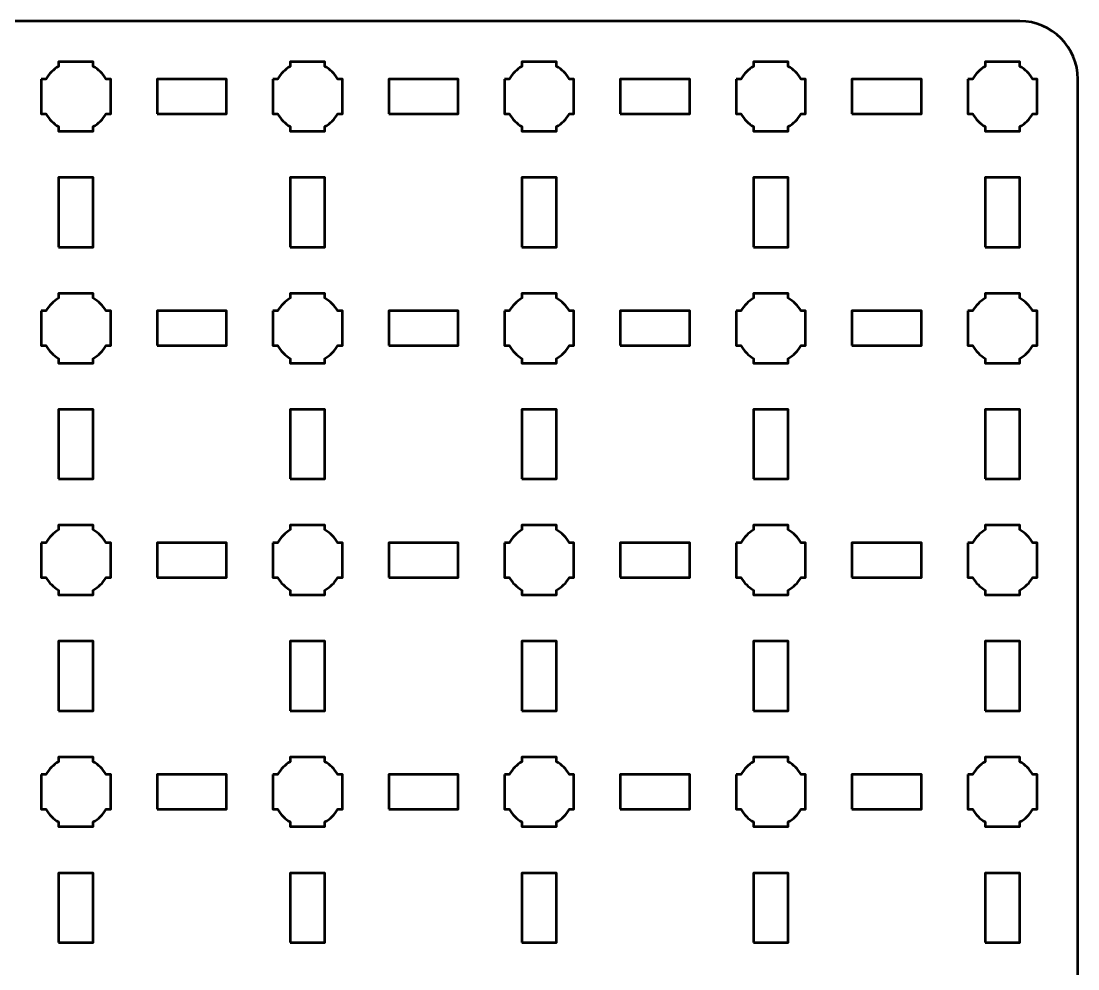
# Model space of a CAD drawing. Header units: centimetres. Extents: x -19.1 to -1.9, y -23.5 to -6.2.
# Drawn here: x -10.97 to -1.85, y -14.38 to -6.2 of the extents above; entities that cross this region are included whole.
import ezdxf

# ---------------------------------------------------------------- set-up
doc = ezdxf.new("R2010")
doc.units = ezdxf.units.CM
doc.header["$MEASUREMENT"] = 0
doc.layers.add('Layer 1', color=7, linetype='Continuous')

msp = doc.modelspace()

# ---------------------------------------------------------------- linework, layer by layer
at = {"layer": 'Layer 1', "lineweight": 53}
for points in [[(-9.8, -7), (-9.2, -7), (-9.2, -6.7), (-9.8, -6.7), (-9.8, -7)], [(-7.8, -7), (-7.2, -7), (-7.2, -6.7), (-7.8, -6.7), (-7.8, -7)], [(-5.8, -7), (-5.2, -7), (-5.2, -6.7), (-5.8, -6.7), (-5.8, -7)], [(-3.8, -7), (-3.2, -7), (-3.2, -6.7), (-3.8, -6.7), (-3.8, -7)], [(-10.65, -8.15), (-10.35, -8.15), (-10.35, -7.55), (-10.65, -7.55), (-10.65, -8.15)], [(-8.65, -8.15), (-8.35, -8.15), (-8.35, -7.55), (-8.65, -7.55), (-8.65, -8.15)], [(-6.65, -8.15), (-6.35, -8.15), (-6.35, -7.55), (-6.65, -7.55), (-6.65, -8.15)], [(-4.65, -8.15), (-4.35, -8.15), (-4.35, -7.55), (-4.65, -7.55), (-4.65, -8.15)], [(-2.65, -8.15), (-2.35, -8.15), (-2.35, -7.55), (-2.65, -7.55), (-2.65, -8.15)], [(-9.8, -9), (-9.2, -9), (-9.2, -8.7), (-9.8, -8.7), (-9.8, -9)], [(-7.8, -9), (-7.2, -9), (-7.2, -8.7), (-7.8, -8.7), (-7.8, -9)], [(-5.8, -9), (-5.2, -9), (-5.2, -8.7), (-5.8, -8.7), (-5.8, -9)], [(-3.8, -9), (-3.2, -9), (-3.2, -8.7), (-3.8, -8.7), (-3.8, -9)], [(-10.65, -10.15), (-10.35, -10.15), (-10.35, -9.55), (-10.65, -9.55), (-10.65, -10.15)], [(-8.65, -10.15), (-8.35, -10.15), (-8.35, -9.55), (-8.65, -9.55), (-8.65, -10.15)], [(-6.65, -10.15), (-6.35, -10.15), (-6.35, -9.55), (-6.65, -9.55), (-6.65, -10.15)], [(-4.65, -10.15), (-4.35, -10.15), (-4.35, -9.55), (-4.65, -9.55), (-4.65, -10.15)], [(-2.65, -10.15), (-2.35, -10.15), (-2.35, -9.55), (-2.65, -9.55), (-2.65, -10.15)], [(-9.8, -11), (-9.2, -11), (-9.2, -10.7), (-9.8, -10.7), (-9.8, -11)], [(-7.8, -11), (-7.2, -11), (-7.2, -10.7), (-7.8, -10.7), (-7.8, -11)], [(-5.8, -11), (-5.2, -11), (-5.2, -10.7), (-5.8, -10.7), (-5.8, -11)], [(-3.8, -11), (-3.2, -11), (-3.2, -10.7), (-3.8, -10.7), (-3.8, -11)], [(-10.65, -12.15), (-10.35, -12.15), (-10.35, -11.55), (-10.65, -11.55), (-10.65, -12.15)], [(-8.65, -12.15), (-8.35, -12.15), (-8.35, -11.55), (-8.65, -11.55), (-8.65, -12.15)], [(-6.65, -12.15), (-6.35, -12.15), (-6.35, -11.55), (-6.65, -11.55), (-6.65, -12.15)], [(-4.65, -12.15), (-4.35, -12.15), (-4.35, -11.55), (-4.65, -11.55), (-4.65, -12.15)], [(-2.65, -12.15), (-2.35, -12.15), (-2.35, -11.55), (-2.65, -11.55), (-2.65, -12.15)], [(-9.8, -13), (-9.2, -13), (-9.2, -12.7), (-9.8, -12.7), (-9.8, -13)], [(-7.8, -13), (-7.2, -13), (-7.2, -12.7), (-7.8, -12.7), (-7.8, -13)], [(-5.8, -13), (-5.2, -13), (-5.2, -12.7), (-5.8, -12.7), (-5.8, -13)], [(-3.8, -13), (-3.2, -13), (-3.2, -12.7), (-3.8, -12.7), (-3.8, -13)], [(-10.65, -14.15), (-10.35, -14.15), (-10.35, -13.55), (-10.65, -13.55), (-10.65, -14.15)], [(-8.65, -14.15), (-8.35, -14.15), (-8.35, -13.55), (-8.65, -13.55), (-8.65, -14.15)], [(-6.65, -14.15), (-6.35, -14.15), (-6.35, -13.55), (-6.65, -13.55), (-6.65, -14.15)], [(-4.65, -14.15), (-4.35, -14.15), (-4.35, -13.55), (-4.65, -13.55), (-4.65, -14.15)], [(-2.65, -14.15), (-2.35, -14.15), (-2.35, -13.55), (-2.65, -13.55), (-2.65, -14.15)]]:
    msp.add_lwpolyline(points, close=True, dxfattribs=at)
for points, knots in [([(-19.15, -23), (-19.15, -23), (-19.15, -6.7), (-19.15, -6.7), (-19.15, -6.7), (-19.15, -6.42391), (-18.92609, -6.2), (-18.65, -6.2), (-18.65, -6.2), (-18.65, -6.2), (-2.35, -6.2), (-2.35, -6.2), (-2.35, -6.2), (-2.07391, -6.2), (-1.85, -6.42391), (-1.85, -6.7), (-1.85, -6.7), (-1.85, -6.7), (-1.85, -23), (-1.85, -23), (-1.85, -23), (-1.85, -23.27609), (-2.07391, -23.5), (-2.35, -23.5), (-2.35, -23.5), (-2.35, -23.5), (-18.65, -23.5), (-18.65, -23.5), (-18.65, -23.5), (-18.92609, -23.5), (-19.15, -23.27609), (-19.15, -23)], [0, 0, 0, 0, 0.125, 0.125, 0.125, 0.125, 0.25, 0.25, 0.25, 0.25, 0.375, 0.375, 0.375, 0.375, 0.5, 0.5, 0.5, 0.5, 0.625, 0.625, 0.625, 0.625, 0.75, 0.75, 0.75, 0.75, 0.875, 0.875, 0.875, 0.875, 1, 1, 1, 1]), ([(-10.8, -6.7), (-10.8, -6.7), (-10.75985, -6.7), (-10.75985, -6.7), (-10.75985, -6.7), (-10.7335, -6.65447), (-10.69553, -6.6165), (-10.65, -6.59015), (-10.65, -6.59015), (-10.65, -6.59015), (-10.65, -6.55), (-10.65, -6.55), (-10.65, -6.55), (-10.65, -6.55), (-10.5, -6.55), (-10.5, -6.55), (-10.5, -6.55), (-10.5, -6.55), (-10.35, -6.55), (-10.35, -6.55), (-10.35, -6.55), (-10.35, -6.55), (-10.35, -6.59015), (-10.35, -6.59015), (-10.35, -6.59015), (-10.30447, -6.6165), (-10.2665, -6.65447), (-10.24015, -6.7), (-10.24015, -6.7), (-10.24015, -6.7), (-10.2, -6.7), (-10.2, -6.7), (-10.2, -6.7), (-10.2, -6.7), (-10.2, -6.85), (-10.2, -6.85), (-10.2, -6.85), (-10.2, -6.85), (-10.2, -7), (-10.2, -7), (-10.2, -7), (-10.2, -7), (-10.24015, -7), (-10.24015, -7), (-10.24015, -7), (-10.2665, -7.04553), (-10.30447, -7.0835), (-10.35, -7.10985), (-10.35, -7.10985), (-10.35, -7.10985), (-10.35, -7.15), (-10.35, -7.15), (-10.35, -7.15), (-10.35, -7.15), (-10.5, -7.15), (-10.5, -7.15), (-10.5, -7.15), (-10.5, -7.15), (-10.65, -7.15), (-10.65, -7.15), (-10.65, -7.15), (-10.65, -7.15), (-10.65, -7.10985), (-10.65, -7.10985), (-10.65, -7.10985), (-10.69553, -7.0835), (-10.7335, -7.04553), (-10.75985, -7), (-10.75985, -7), (-10.75985, -7), (-10.8, -7), (-10.8, -7), (-10.8, -7), (-10.8, -7), (-10.8, -6.85), (-10.8, -6.85), (-10.8, -6.85), (-10.8, -6.85), (-10.8, -6.7), (-10.8, -6.7)], [0, 0, 0, 0, 0.05, 0.05, 0.05, 0.05, 0.1, 0.1, 0.1, 0.1, 0.15, 0.15, 0.15, 0.15, 0.2, 0.2, 0.2, 0.2, 0.25, 0.25, 0.25, 0.25, 0.3, 0.3, 0.3, 0.3, 0.35, 0.35, 0.35, 0.35, 0.4, 0.4, 0.4, 0.4, 0.45, 0.45, 0.45, 0.45, 0.5, 0.5, 0.5, 0.5, 0.55, 0.55, 0.55, 0.55, 0.6, 0.6, 0.6, 0.6, 0.65, 0.65, 0.65, 0.65, 0.7, 0.7, 0.7, 0.7, 0.75, 0.75, 0.75, 0.75, 0.8, 0.8, 0.8, 0.8, 0.85, 0.85, 0.85, 0.85, 0.9, 0.9, 0.9, 0.9, 0.95, 0.95, 0.95, 0.95, 1, 1, 1, 1]), ([(-8.8, -6.7), (-8.8, -6.7), (-8.75985, -6.7), (-8.75985, -6.7), (-8.75985, -6.7), (-8.7335, -6.65447), (-8.69553, -6.6165), (-8.65, -6.59015), (-8.65, -6.59015), (-8.65, -6.59015), (-8.65, -6.55), (-8.65, -6.55), (-8.65, -6.55), (-8.65, -6.55), (-8.5, -6.55), (-8.5, -6.55), (-8.5, -6.55), (-8.5, -6.55), (-8.35, -6.55), (-8.35, -6.55), (-8.35, -6.55), (-8.35, -6.55), (-8.35, -6.59015), (-8.35, -6.59015), (-8.35, -6.59015), (-8.30447, -6.6165), (-8.2665, -6.65447), (-8.24015, -6.7), (-8.24015, -6.7), (-8.24015, -6.7), (-8.2, -6.7), (-8.2, -6.7), (-8.2, -6.7), (-8.2, -6.7), (-8.2, -6.85), (-8.2, -6.85), (-8.2, -6.85), (-8.2, -6.85), (-8.2, -7), (-8.2, -7), (-8.2, -7), (-8.2, -7), (-8.24015, -7), (-8.24015, -7), (-8.24015, -7), (-8.2665, -7.04553), (-8.30447, -7.0835), (-8.35, -7.10985), (-8.35, -7.10985), (-8.35, -7.10985), (-8.35, -7.15), (-8.35, -7.15), (-8.35, -7.15), (-8.35, -7.15), (-8.5, -7.15), (-8.5, -7.15), (-8.5, -7.15), (-8.5, -7.15), (-8.65, -7.15), (-8.65, -7.15), (-8.65, -7.15), (-8.65, -7.15), (-8.65, -7.10985), (-8.65, -7.10985), (-8.65, -7.10985), (-8.69553, -7.0835), (-8.7335, -7.04553), (-8.75985, -7), (-8.75985, -7), (-8.75985, -7), (-8.8, -7), (-8.8, -7), (-8.8, -7), (-8.8, -7), (-8.8, -6.85), (-8.8, -6.85), (-8.8, -6.85), (-8.8, -6.85), (-8.8, -6.7), (-8.8, -6.7)], [0, 0, 0, 0, 0.05, 0.05, 0.05, 0.05, 0.1, 0.1, 0.1, 0.1, 0.15, 0.15, 0.15, 0.15, 0.2, 0.2, 0.2, 0.2, 0.25, 0.25, 0.25, 0.25, 0.3, 0.3, 0.3, 0.3, 0.35, 0.35, 0.35, 0.35, 0.4, 0.4, 0.4, 0.4, 0.45, 0.45, 0.45, 0.45, 0.5, 0.5, 0.5, 0.5, 0.55, 0.55, 0.55, 0.55, 0.6, 0.6, 0.6, 0.6, 0.65, 0.65, 0.65, 0.65, 0.7, 0.7, 0.7, 0.7, 0.75, 0.75, 0.75, 0.75, 0.8, 0.8, 0.8, 0.8, 0.85, 0.85, 0.85, 0.85, 0.9, 0.9, 0.9, 0.9, 0.95, 0.95, 0.95, 0.95, 1, 1, 1, 1]), ([(-6.8, -6.7), (-6.8, -6.7), (-6.75985, -6.7), (-6.75985, -6.7), (-6.75985, -6.7), (-6.7335, -6.65447), (-6.69553, -6.6165), (-6.65, -6.59015), (-6.65, -6.59015), (-6.65, -6.59015), (-6.65, -6.55), (-6.65, -6.55), (-6.65, -6.55), (-6.65, -6.55), (-6.5, -6.55), (-6.5, -6.55), (-6.5, -6.55), (-6.5, -6.55), (-6.35, -6.55), (-6.35, -6.55), (-6.35, -6.55), (-6.35, -6.55), (-6.35, -6.59015), (-6.35, -6.59015), (-6.35, -6.59015), (-6.30447, -6.6165), (-6.2665, -6.65447), (-6.24015, -6.7), (-6.24015, -6.7), (-6.24015, -6.7), (-6.2, -6.7), (-6.2, -6.7), (-6.2, -6.7), (-6.2, -6.7), (-6.2, -6.85), (-6.2, -6.85), (-6.2, -6.85), (-6.2, -6.85), (-6.2, -7), (-6.2, -7), (-6.2, -7), (-6.2, -7), (-6.24015, -7), (-6.24015, -7), (-6.24015, -7), (-6.2665, -7.04553), (-6.30447, -7.0835), (-6.35, -7.10985), (-6.35, -7.10985), (-6.35, -7.10985), (-6.35, -7.15), (-6.35, -7.15), (-6.35, -7.15), (-6.35, -7.15), (-6.5, -7.15), (-6.5, -7.15), (-6.5, -7.15), (-6.5, -7.15), (-6.65, -7.15), (-6.65, -7.15), (-6.65, -7.15), (-6.65, -7.15), (-6.65, -7.10985), (-6.65, -7.10985), (-6.65, -7.10985), (-6.69553, -7.0835), (-6.7335, -7.04553), (-6.75985, -7), (-6.75985, -7), (-6.75985, -7), (-6.8, -7), (-6.8, -7), (-6.8, -7), (-6.8, -7), (-6.8, -6.85), (-6.8, -6.85), (-6.8, -6.85), (-6.8, -6.85), (-6.8, -6.7), (-6.8, -6.7)], [0, 0, 0, 0, 0.05, 0.05, 0.05, 0.05, 0.1, 0.1, 0.1, 0.1, 0.15, 0.15, 0.15, 0.15, 0.2, 0.2, 0.2, 0.2, 0.25, 0.25, 0.25, 0.25, 0.3, 0.3, 0.3, 0.3, 0.35, 0.35, 0.35, 0.35, 0.4, 0.4, 0.4, 0.4, 0.45, 0.45, 0.45, 0.45, 0.5, 0.5, 0.5, 0.5, 0.55, 0.55, 0.55, 0.55, 0.6, 0.6, 0.6, 0.6, 0.65, 0.65, 0.65, 0.65, 0.7, 0.7, 0.7, 0.7, 0.75, 0.75, 0.75, 0.75, 0.8, 0.8, 0.8, 0.8, 0.85, 0.85, 0.85, 0.85, 0.9, 0.9, 0.9, 0.9, 0.95, 0.95, 0.95, 0.95, 1, 1, 1, 1]), ([(-4.8, -6.7), (-4.8, -6.7), (-4.75985, -6.7), (-4.75985, -6.7), (-4.75985, -6.7), (-4.7335, -6.65447), (-4.69553, -6.6165), (-4.65, -6.59015), (-4.65, -6.59015), (-4.65, -6.59015), (-4.65, -6.55), (-4.65, -6.55), (-4.65, -6.55), (-4.65, -6.55), (-4.5, -6.55), (-4.5, -6.55), (-4.5, -6.55), (-4.5, -6.55), (-4.35, -6.55), (-4.35, -6.55), (-4.35, -6.55), (-4.35, -6.55), (-4.35, -6.59015), (-4.35, -6.59015), (-4.35, -6.59015), (-4.30447, -6.6165), (-4.2665, -6.65447), (-4.24015, -6.7), (-4.24015, -6.7), (-4.24015, -6.7), (-4.2, -6.7), (-4.2, -6.7), (-4.2, -6.7), (-4.2, -6.7), (-4.2, -6.85), (-4.2, -6.85), (-4.2, -6.85), (-4.2, -6.85), (-4.2, -7), (-4.2, -7), (-4.2, -7), (-4.2, -7), (-4.24015, -7), (-4.24015, -7), (-4.24015, -7), (-4.2665, -7.04553), (-4.30447, -7.0835), (-4.35, -7.10985), (-4.35, -7.10985), (-4.35, -7.10985), (-4.35, -7.15), (-4.35, -7.15), (-4.35, -7.15), (-4.35, -7.15), (-4.5, -7.15), (-4.5, -7.15), (-4.5, -7.15), (-4.5, -7.15), (-4.65, -7.15), (-4.65, -7.15), (-4.65, -7.15), (-4.65, -7.15), (-4.65, -7.10985), (-4.65, -7.10985), (-4.65, -7.10985), (-4.69553, -7.0835), (-4.7335, -7.04553), (-4.75985, -7), (-4.75985, -7), (-4.75985, -7), (-4.8, -7), (-4.8, -7), (-4.8, -7), (-4.8, -7), (-4.8, -6.85), (-4.8, -6.85), (-4.8, -6.85), (-4.8, -6.85), (-4.8, -6.7), (-4.8, -6.7)], [0, 0, 0, 0, 0.05, 0.05, 0.05, 0.05, 0.1, 0.1, 0.1, 0.1, 0.15, 0.15, 0.15, 0.15, 0.2, 0.2, 0.2, 0.2, 0.25, 0.25, 0.25, 0.25, 0.3, 0.3, 0.3, 0.3, 0.35, 0.35, 0.35, 0.35, 0.4, 0.4, 0.4, 0.4, 0.45, 0.45, 0.45, 0.45, 0.5, 0.5, 0.5, 0.5, 0.55, 0.55, 0.55, 0.55, 0.6, 0.6, 0.6, 0.6, 0.65, 0.65, 0.65, 0.65, 0.7, 0.7, 0.7, 0.7, 0.75, 0.75, 0.75, 0.75, 0.8, 0.8, 0.8, 0.8, 0.85, 0.85, 0.85, 0.85, 0.9, 0.9, 0.9, 0.9, 0.95, 0.95, 0.95, 0.95, 1, 1, 1, 1]), ([(-2.8, -6.7), (-2.8, -6.7), (-2.75985, -6.7), (-2.75985, -6.7), (-2.75985, -6.7), (-2.7335, -6.65447), (-2.69553, -6.6165), (-2.65, -6.59015), (-2.65, -6.59015), (-2.65, -6.59015), (-2.65, -6.55), (-2.65, -6.55), (-2.65, -6.55), (-2.65, -6.55), (-2.5, -6.55), (-2.5, -6.55), (-2.5, -6.55), (-2.5, -6.55), (-2.35, -6.55), (-2.35, -6.55), (-2.35, -6.55), (-2.35, -6.55), (-2.35, -6.59015), (-2.35, -6.59015), (-2.35, -6.59015), (-2.30447, -6.6165), (-2.2665, -6.65447), (-2.24015, -6.7), (-2.24015, -6.7), (-2.24015, -6.7), (-2.2, -6.7), (-2.2, -6.7), (-2.2, -6.7), (-2.2, -6.7), (-2.2, -6.85), (-2.2, -6.85), (-2.2, -6.85), (-2.2, -6.85), (-2.2, -7), (-2.2, -7), (-2.2, -7), (-2.2, -7), (-2.24015, -7), (-2.24015, -7), (-2.24015, -7), (-2.2665, -7.04553), (-2.30447, -7.0835), (-2.35, -7.10985), (-2.35, -7.10985), (-2.35, -7.10985), (-2.35, -7.15), (-2.35, -7.15), (-2.35, -7.15), (-2.35, -7.15), (-2.5, -7.15), (-2.5, -7.15), (-2.5, -7.15), (-2.5, -7.15), (-2.65, -7.15), (-2.65, -7.15), (-2.65, -7.15), (-2.65, -7.15), (-2.65, -7.10985), (-2.65, -7.10985), (-2.65, -7.10985), (-2.69553, -7.0835), (-2.7335, -7.04553), (-2.75985, -7), (-2.75985, -7), (-2.75985, -7), (-2.8, -7), (-2.8, -7), (-2.8, -7), (-2.8, -7), (-2.8, -6.85), (-2.8, -6.85), (-2.8, -6.85), (-2.8, -6.85), (-2.8, -6.7), (-2.8, -6.7)], [0, 0, 0, 0, 0.05, 0.05, 0.05, 0.05, 0.1, 0.1, 0.1, 0.1, 0.15, 0.15, 0.15, 0.15, 0.2, 0.2, 0.2, 0.2, 0.25, 0.25, 0.25, 0.25, 0.3, 0.3, 0.3, 0.3, 0.35, 0.35, 0.35, 0.35, 0.4, 0.4, 0.4, 0.4, 0.45, 0.45, 0.45, 0.45, 0.5, 0.5, 0.5, 0.5, 0.55, 0.55, 0.55, 0.55, 0.6, 0.6, 0.6, 0.6, 0.65, 0.65, 0.65, 0.65, 0.7, 0.7, 0.7, 0.7, 0.75, 0.75, 0.75, 0.75, 0.8, 0.8, 0.8, 0.8, 0.85, 0.85, 0.85, 0.85, 0.9, 0.9, 0.9, 0.9, 0.95, 0.95, 0.95, 0.95, 1, 1, 1, 1]), ([(-10.8, -8.7), (-10.8, -8.7), (-10.75985, -8.7), (-10.75985, -8.7), (-10.75985, -8.7), (-10.7335, -8.65447), (-10.69553, -8.6165), (-10.65, -8.59015), (-10.65, -8.59015), (-10.65, -8.59015), (-10.65, -8.55), (-10.65, -8.55), (-10.65, -8.55), (-10.65, -8.55), (-10.5, -8.55), (-10.5, -8.55), (-10.5, -8.55), (-10.5, -8.55), (-10.35, -8.55), (-10.35, -8.55), (-10.35, -8.55), (-10.35, -8.55), (-10.35, -8.59015), (-10.35, -8.59015), (-10.35, -8.59015), (-10.30447, -8.6165), (-10.2665, -8.65447), (-10.24015, -8.7), (-10.24015, -8.7), (-10.24015, -8.7), (-10.2, -8.7), (-10.2, -8.7), (-10.2, -8.7), (-10.2, -8.7), (-10.2, -8.85), (-10.2, -8.85), (-10.2, -8.85), (-10.2, -8.85), (-10.2, -9), (-10.2, -9), (-10.2, -9), (-10.2, -9), (-10.24015, -9), (-10.24015, -9), (-10.24015, -9), (-10.2665, -9.04553), (-10.30447, -9.0835), (-10.35, -9.10985), (-10.35, -9.10985), (-10.35, -9.10985), (-10.35, -9.15), (-10.35, -9.15), (-10.35, -9.15), (-10.35, -9.15), (-10.5, -9.15), (-10.5, -9.15), (-10.5, -9.15), (-10.5, -9.15), (-10.65, -9.15), (-10.65, -9.15), (-10.65, -9.15), (-10.65, -9.15), (-10.65, -9.10985), (-10.65, -9.10985), (-10.65, -9.10985), (-10.69553, -9.0835), (-10.7335, -9.04553), (-10.75985, -9), (-10.75985, -9), (-10.75985, -9), (-10.8, -9), (-10.8, -9), (-10.8, -9), (-10.8, -9), (-10.8, -8.85), (-10.8, -8.85), (-10.8, -8.85), (-10.8, -8.85), (-10.8, -8.7), (-10.8, -8.7)], [0, 0, 0, 0, 0.05, 0.05, 0.05, 0.05, 0.1, 0.1, 0.1, 0.1, 0.15, 0.15, 0.15, 0.15, 0.2, 0.2, 0.2, 0.2, 0.25, 0.25, 0.25, 0.25, 0.3, 0.3, 0.3, 0.3, 0.35, 0.35, 0.35, 0.35, 0.4, 0.4, 0.4, 0.4, 0.45, 0.45, 0.45, 0.45, 0.5, 0.5, 0.5, 0.5, 0.55, 0.55, 0.55, 0.55, 0.6, 0.6, 0.6, 0.6, 0.65, 0.65, 0.65, 0.65, 0.7, 0.7, 0.7, 0.7, 0.75, 0.75, 0.75, 0.75, 0.8, 0.8, 0.8, 0.8, 0.85, 0.85, 0.85, 0.85, 0.9, 0.9, 0.9, 0.9, 0.95, 0.95, 0.95, 0.95, 1, 1, 1, 1]), ([(-8.8, -8.7), (-8.8, -8.7), (-8.75985, -8.7), (-8.75985, -8.7), (-8.75985, -8.7), (-8.7335, -8.65447), (-8.69553, -8.6165), (-8.65, -8.59015), (-8.65, -8.59015), (-8.65, -8.59015), (-8.65, -8.55), (-8.65, -8.55), (-8.65, -8.55), (-8.65, -8.55), (-8.5, -8.55), (-8.5, -8.55), (-8.5, -8.55), (-8.5, -8.55), (-8.35, -8.55), (-8.35, -8.55), (-8.35, -8.55), (-8.35, -8.55), (-8.35, -8.59015), (-8.35, -8.59015), (-8.35, -8.59015), (-8.30447, -8.6165), (-8.2665, -8.65447), (-8.24015, -8.7), (-8.24015, -8.7), (-8.24015, -8.7), (-8.2, -8.7), (-8.2, -8.7), (-8.2, -8.7), (-8.2, -8.7), (-8.2, -8.85), (-8.2, -8.85), (-8.2, -8.85), (-8.2, -8.85), (-8.2, -9), (-8.2, -9), (-8.2, -9), (-8.2, -9), (-8.24015, -9), (-8.24015, -9), (-8.24015, -9), (-8.2665, -9.04553), (-8.30447, -9.0835), (-8.35, -9.10985), (-8.35, -9.10985), (-8.35, -9.10985), (-8.35, -9.15), (-8.35, -9.15), (-8.35, -9.15), (-8.35, -9.15), (-8.5, -9.15), (-8.5, -9.15), (-8.5, -9.15), (-8.5, -9.15), (-8.65, -9.15), (-8.65, -9.15), (-8.65, -9.15), (-8.65, -9.15), (-8.65, -9.10985), (-8.65, -9.10985), (-8.65, -9.10985), (-8.69553, -9.0835), (-8.7335, -9.04553), (-8.75985, -9), (-8.75985, -9), (-8.75985, -9), (-8.8, -9), (-8.8, -9), (-8.8, -9), (-8.8, -9), (-8.8, -8.85), (-8.8, -8.85), (-8.8, -8.85), (-8.8, -8.85), (-8.8, -8.7), (-8.8, -8.7)], [0, 0, 0, 0, 0.05, 0.05, 0.05, 0.05, 0.1, 0.1, 0.1, 0.1, 0.15, 0.15, 0.15, 0.15, 0.2, 0.2, 0.2, 0.2, 0.25, 0.25, 0.25, 0.25, 0.3, 0.3, 0.3, 0.3, 0.35, 0.35, 0.35, 0.35, 0.4, 0.4, 0.4, 0.4, 0.45, 0.45, 0.45, 0.45, 0.5, 0.5, 0.5, 0.5, 0.55, 0.55, 0.55, 0.55, 0.6, 0.6, 0.6, 0.6, 0.65, 0.65, 0.65, 0.65, 0.7, 0.7, 0.7, 0.7, 0.75, 0.75, 0.75, 0.75, 0.8, 0.8, 0.8, 0.8, 0.85, 0.85, 0.85, 0.85, 0.9, 0.9, 0.9, 0.9, 0.95, 0.95, 0.95, 0.95, 1, 1, 1, 1]), ([(-6.8, -8.7), (-6.8, -8.7), (-6.75985, -8.7), (-6.75985, -8.7), (-6.75985, -8.7), (-6.7335, -8.65447), (-6.69553, -8.6165), (-6.65, -8.59015), (-6.65, -8.59015), (-6.65, -8.59015), (-6.65, -8.55), (-6.65, -8.55), (-6.65, -8.55), (-6.65, -8.55), (-6.5, -8.55), (-6.5, -8.55), (-6.5, -8.55), (-6.5, -8.55), (-6.35, -8.55), (-6.35, -8.55), (-6.35, -8.55), (-6.35, -8.55), (-6.35, -8.59015), (-6.35, -8.59015), (-6.35, -8.59015), (-6.30447, -8.6165), (-6.2665, -8.65447), (-6.24015, -8.7), (-6.24015, -8.7), (-6.24015, -8.7), (-6.2, -8.7), (-6.2, -8.7), (-6.2, -8.7), (-6.2, -8.7), (-6.2, -8.85), (-6.2, -8.85), (-6.2, -8.85), (-6.2, -8.85), (-6.2, -9), (-6.2, -9), (-6.2, -9), (-6.2, -9), (-6.24015, -9), (-6.24015, -9), (-6.24015, -9), (-6.2665, -9.04553), (-6.30447, -9.0835), (-6.35, -9.10985), (-6.35, -9.10985), (-6.35, -9.10985), (-6.35, -9.15), (-6.35, -9.15), (-6.35, -9.15), (-6.35, -9.15), (-6.5, -9.15), (-6.5, -9.15), (-6.5, -9.15), (-6.5, -9.15), (-6.65, -9.15), (-6.65, -9.15), (-6.65, -9.15), (-6.65, -9.15), (-6.65, -9.10985), (-6.65, -9.10985), (-6.65, -9.10985), (-6.69553, -9.0835), (-6.7335, -9.04553), (-6.75985, -9), (-6.75985, -9), (-6.75985, -9), (-6.8, -9), (-6.8, -9), (-6.8, -9), (-6.8, -9), (-6.8, -8.85), (-6.8, -8.85), (-6.8, -8.85), (-6.8, -8.85), (-6.8, -8.7), (-6.8, -8.7)], [0, 0, 0, 0, 0.05, 0.05, 0.05, 0.05, 0.1, 0.1, 0.1, 0.1, 0.15, 0.15, 0.15, 0.15, 0.2, 0.2, 0.2, 0.2, 0.25, 0.25, 0.25, 0.25, 0.3, 0.3, 0.3, 0.3, 0.35, 0.35, 0.35, 0.35, 0.4, 0.4, 0.4, 0.4, 0.45, 0.45, 0.45, 0.45, 0.5, 0.5, 0.5, 0.5, 0.55, 0.55, 0.55, 0.55, 0.6, 0.6, 0.6, 0.6, 0.65, 0.65, 0.65, 0.65, 0.7, 0.7, 0.7, 0.7, 0.75, 0.75, 0.75, 0.75, 0.8, 0.8, 0.8, 0.8, 0.85, 0.85, 0.85, 0.85, 0.9, 0.9, 0.9, 0.9, 0.95, 0.95, 0.95, 0.95, 1, 1, 1, 1]), ([(-4.8, -8.7), (-4.8, -8.7), (-4.75985, -8.7), (-4.75985, -8.7), (-4.75985, -8.7), (-4.7335, -8.65447), (-4.69553, -8.6165), (-4.65, -8.59015), (-4.65, -8.59015), (-4.65, -8.59015), (-4.65, -8.55), (-4.65, -8.55), (-4.65, -8.55), (-4.65, -8.55), (-4.5, -8.55), (-4.5, -8.55), (-4.5, -8.55), (-4.5, -8.55), (-4.35, -8.55), (-4.35, -8.55), (-4.35, -8.55), (-4.35, -8.55), (-4.35, -8.59015), (-4.35, -8.59015), (-4.35, -8.59015), (-4.30447, -8.6165), (-4.2665, -8.65447), (-4.24015, -8.7), (-4.24015, -8.7), (-4.24015, -8.7), (-4.2, -8.7), (-4.2, -8.7), (-4.2, -8.7), (-4.2, -8.7), (-4.2, -8.85), (-4.2, -8.85), (-4.2, -8.85), (-4.2, -8.85), (-4.2, -9), (-4.2, -9), (-4.2, -9), (-4.2, -9), (-4.24015, -9), (-4.24015, -9), (-4.24015, -9), (-4.2665, -9.04553), (-4.30447, -9.0835), (-4.35, -9.10985), (-4.35, -9.10985), (-4.35, -9.10985), (-4.35, -9.15), (-4.35, -9.15), (-4.35, -9.15), (-4.35, -9.15), (-4.5, -9.15), (-4.5, -9.15), (-4.5, -9.15), (-4.5, -9.15), (-4.65, -9.15), (-4.65, -9.15), (-4.65, -9.15), (-4.65, -9.15), (-4.65, -9.10985), (-4.65, -9.10985), (-4.65, -9.10985), (-4.69553, -9.0835), (-4.7335, -9.04553), (-4.75985, -9), (-4.75985, -9), (-4.75985, -9), (-4.8, -9), (-4.8, -9), (-4.8, -9), (-4.8, -9), (-4.8, -8.85), (-4.8, -8.85), (-4.8, -8.85), (-4.8, -8.85), (-4.8, -8.7), (-4.8, -8.7)], [0, 0, 0, 0, 0.05, 0.05, 0.05, 0.05, 0.1, 0.1, 0.1, 0.1, 0.15, 0.15, 0.15, 0.15, 0.2, 0.2, 0.2, 0.2, 0.25, 0.25, 0.25, 0.25, 0.3, 0.3, 0.3, 0.3, 0.35, 0.35, 0.35, 0.35, 0.4, 0.4, 0.4, 0.4, 0.45, 0.45, 0.45, 0.45, 0.5, 0.5, 0.5, 0.5, 0.55, 0.55, 0.55, 0.55, 0.6, 0.6, 0.6, 0.6, 0.65, 0.65, 0.65, 0.65, 0.7, 0.7, 0.7, 0.7, 0.75, 0.75, 0.75, 0.75, 0.8, 0.8, 0.8, 0.8, 0.85, 0.85, 0.85, 0.85, 0.9, 0.9, 0.9, 0.9, 0.95, 0.95, 0.95, 0.95, 1, 1, 1, 1]), ([(-2.8, -8.7), (-2.8, -8.7), (-2.75985, -8.7), (-2.75985, -8.7), (-2.75985, -8.7), (-2.7335, -8.65447), (-2.69553, -8.6165), (-2.65, -8.59015), (-2.65, -8.59015), (-2.65, -8.59015), (-2.65, -8.55), (-2.65, -8.55), (-2.65, -8.55), (-2.65, -8.55), (-2.5, -8.55), (-2.5, -8.55), (-2.5, -8.55), (-2.5, -8.55), (-2.35, -8.55), (-2.35, -8.55), (-2.35, -8.55), (-2.35, -8.55), (-2.35, -8.59015), (-2.35, -8.59015), (-2.35, -8.59015), (-2.30447, -8.6165), (-2.2665, -8.65447), (-2.24015, -8.7), (-2.24015, -8.7), (-2.24015, -8.7), (-2.2, -8.7), (-2.2, -8.7), (-2.2, -8.7), (-2.2, -8.7), (-2.2, -8.85), (-2.2, -8.85), (-2.2, -8.85), (-2.2, -8.85), (-2.2, -9), (-2.2, -9), (-2.2, -9), (-2.2, -9), (-2.24015, -9), (-2.24015, -9), (-2.24015, -9), (-2.2665, -9.04553), (-2.30447, -9.0835), (-2.35, -9.10985), (-2.35, -9.10985), (-2.35, -9.10985), (-2.35, -9.15), (-2.35, -9.15), (-2.35, -9.15), (-2.35, -9.15), (-2.5, -9.15), (-2.5, -9.15), (-2.5, -9.15), (-2.5, -9.15), (-2.65, -9.15), (-2.65, -9.15), (-2.65, -9.15), (-2.65, -9.15), (-2.65, -9.10985), (-2.65, -9.10985), (-2.65, -9.10985), (-2.69553, -9.0835), (-2.7335, -9.04553), (-2.75985, -9), (-2.75985, -9), (-2.75985, -9), (-2.8, -9), (-2.8, -9), (-2.8, -9), (-2.8, -9), (-2.8, -8.85), (-2.8, -8.85), (-2.8, -8.85), (-2.8, -8.85), (-2.8, -8.7), (-2.8, -8.7)], [0, 0, 0, 0, 0.05, 0.05, 0.05, 0.05, 0.1, 0.1, 0.1, 0.1, 0.15, 0.15, 0.15, 0.15, 0.2, 0.2, 0.2, 0.2, 0.25, 0.25, 0.25, 0.25, 0.3, 0.3, 0.3, 0.3, 0.35, 0.35, 0.35, 0.35, 0.4, 0.4, 0.4, 0.4, 0.45, 0.45, 0.45, 0.45, 0.5, 0.5, 0.5, 0.5, 0.55, 0.55, 0.55, 0.55, 0.6, 0.6, 0.6, 0.6, 0.65, 0.65, 0.65, 0.65, 0.7, 0.7, 0.7, 0.7, 0.75, 0.75, 0.75, 0.75, 0.8, 0.8, 0.8, 0.8, 0.85, 0.85, 0.85, 0.85, 0.9, 0.9, 0.9, 0.9, 0.95, 0.95, 0.95, 0.95, 1, 1, 1, 1]), ([(-10.8, -10.7), (-10.8, -10.7), (-10.75985, -10.7), (-10.75985, -10.7), (-10.75985, -10.7), (-10.7335, -10.65447), (-10.69553, -10.6165), (-10.65, -10.59015), (-10.65, -10.59015), (-10.65, -10.59015), (-10.65, -10.55), (-10.65, -10.55), (-10.65, -10.55), (-10.65, -10.55), (-10.5, -10.55), (-10.5, -10.55), (-10.5, -10.55), (-10.5, -10.55), (-10.35, -10.55), (-10.35, -10.55), (-10.35, -10.55), (-10.35, -10.55), (-10.35, -10.59015), (-10.35, -10.59015), (-10.35, -10.59015), (-10.30447, -10.6165), (-10.2665, -10.65447), (-10.24015, -10.7), (-10.24015, -10.7), (-10.24015, -10.7), (-10.2, -10.7), (-10.2, -10.7), (-10.2, -10.7), (-10.2, -10.7), (-10.2, -10.85), (-10.2, -10.85), (-10.2, -10.85), (-10.2, -10.85), (-10.2, -11), (-10.2, -11), (-10.2, -11), (-10.2, -11), (-10.24015, -11), (-10.24015, -11), (-10.24015, -11), (-10.2665, -11.04553), (-10.30447, -11.0835), (-10.35, -11.10985), (-10.35, -11.10985), (-10.35, -11.10985), (-10.35, -11.15), (-10.35, -11.15), (-10.35, -11.15), (-10.35, -11.15), (-10.5, -11.15), (-10.5, -11.15), (-10.5, -11.15), (-10.5, -11.15), (-10.65, -11.15), (-10.65, -11.15), (-10.65, -11.15), (-10.65, -11.15), (-10.65, -11.10985), (-10.65, -11.10985), (-10.65, -11.10985), (-10.69553, -11.0835), (-10.7335, -11.04553), (-10.75985, -11), (-10.75985, -11), (-10.75985, -11), (-10.8, -11), (-10.8, -11), (-10.8, -11), (-10.8, -11), (-10.8, -10.85), (-10.8, -10.85), (-10.8, -10.85), (-10.8, -10.85), (-10.8, -10.7), (-10.8, -10.7)], [0, 0, 0, 0, 0.05, 0.05, 0.05, 0.05, 0.1, 0.1, 0.1, 0.1, 0.15, 0.15, 0.15, 0.15, 0.2, 0.2, 0.2, 0.2, 0.25, 0.25, 0.25, 0.25, 0.3, 0.3, 0.3, 0.3, 0.35, 0.35, 0.35, 0.35, 0.4, 0.4, 0.4, 0.4, 0.45, 0.45, 0.45, 0.45, 0.5, 0.5, 0.5, 0.5, 0.55, 0.55, 0.55, 0.55, 0.6, 0.6, 0.6, 0.6, 0.65, 0.65, 0.65, 0.65, 0.7, 0.7, 0.7, 0.7, 0.75, 0.75, 0.75, 0.75, 0.8, 0.8, 0.8, 0.8, 0.85, 0.85, 0.85, 0.85, 0.9, 0.9, 0.9, 0.9, 0.95, 0.95, 0.95, 0.95, 1, 1, 1, 1]), ([(-8.8, -10.7), (-8.8, -10.7), (-8.75985, -10.7), (-8.75985, -10.7), (-8.75985, -10.7), (-8.7335, -10.65447), (-8.69553, -10.6165), (-8.65, -10.59015), (-8.65, -10.59015), (-8.65, -10.59015), (-8.65, -10.55), (-8.65, -10.55), (-8.65, -10.55), (-8.65, -10.55), (-8.5, -10.55), (-8.5, -10.55), (-8.5, -10.55), (-8.5, -10.55), (-8.35, -10.55), (-8.35, -10.55), (-8.35, -10.55), (-8.35, -10.55), (-8.35, -10.59015), (-8.35, -10.59015), (-8.35, -10.59015), (-8.30447, -10.6165), (-8.2665, -10.65447), (-8.24015, -10.7), (-8.24015, -10.7), (-8.24015, -10.7), (-8.2, -10.7), (-8.2, -10.7), (-8.2, -10.7), (-8.2, -10.7), (-8.2, -10.85), (-8.2, -10.85), (-8.2, -10.85), (-8.2, -10.85), (-8.2, -11), (-8.2, -11), (-8.2, -11), (-8.2, -11), (-8.24015, -11), (-8.24015, -11), (-8.24015, -11), (-8.2665, -11.04553), (-8.30447, -11.0835), (-8.35, -11.10985), (-8.35, -11.10985), (-8.35, -11.10985), (-8.35, -11.15), (-8.35, -11.15), (-8.35, -11.15), (-8.35, -11.15), (-8.5, -11.15), (-8.5, -11.15), (-8.5, -11.15), (-8.5, -11.15), (-8.65, -11.15), (-8.65, -11.15), (-8.65, -11.15), (-8.65, -11.15), (-8.65, -11.10985), (-8.65, -11.10985), (-8.65, -11.10985), (-8.69553, -11.0835), (-8.7335, -11.04553), (-8.75985, -11), (-8.75985, -11), (-8.75985, -11), (-8.8, -11), (-8.8, -11), (-8.8, -11), (-8.8, -11), (-8.8, -10.85), (-8.8, -10.85), (-8.8, -10.85), (-8.8, -10.85), (-8.8, -10.7), (-8.8, -10.7)], [0, 0, 0, 0, 0.05, 0.05, 0.05, 0.05, 0.1, 0.1, 0.1, 0.1, 0.15, 0.15, 0.15, 0.15, 0.2, 0.2, 0.2, 0.2, 0.25, 0.25, 0.25, 0.25, 0.3, 0.3, 0.3, 0.3, 0.35, 0.35, 0.35, 0.35, 0.4, 0.4, 0.4, 0.4, 0.45, 0.45, 0.45, 0.45, 0.5, 0.5, 0.5, 0.5, 0.55, 0.55, 0.55, 0.55, 0.6, 0.6, 0.6, 0.6, 0.65, 0.65, 0.65, 0.65, 0.7, 0.7, 0.7, 0.7, 0.75, 0.75, 0.75, 0.75, 0.8, 0.8, 0.8, 0.8, 0.85, 0.85, 0.85, 0.85, 0.9, 0.9, 0.9, 0.9, 0.95, 0.95, 0.95, 0.95, 1, 1, 1, 1]), ([(-6.8, -10.7), (-6.8, -10.7), (-6.75985, -10.7), (-6.75985, -10.7), (-6.75985, -10.7), (-6.7335, -10.65447), (-6.69553, -10.6165), (-6.65, -10.59015), (-6.65, -10.59015), (-6.65, -10.59015), (-6.65, -10.55), (-6.65, -10.55), (-6.65, -10.55), (-6.65, -10.55), (-6.5, -10.55), (-6.5, -10.55), (-6.5, -10.55), (-6.5, -10.55), (-6.35, -10.55), (-6.35, -10.55), (-6.35, -10.55), (-6.35, -10.55), (-6.35, -10.59015), (-6.35, -10.59015), (-6.35, -10.59015), (-6.30447, -10.6165), (-6.2665, -10.65447), (-6.24015, -10.7), (-6.24015, -10.7), (-6.24015, -10.7), (-6.2, -10.7), (-6.2, -10.7), (-6.2, -10.7), (-6.2, -10.7), (-6.2, -10.85), (-6.2, -10.85), (-6.2, -10.85), (-6.2, -10.85), (-6.2, -11), (-6.2, -11), (-6.2, -11), (-6.2, -11), (-6.24015, -11), (-6.24015, -11), (-6.24015, -11), (-6.2665, -11.04553), (-6.30447, -11.0835), (-6.35, -11.10985), (-6.35, -11.10985), (-6.35, -11.10985), (-6.35, -11.15), (-6.35, -11.15), (-6.35, -11.15), (-6.35, -11.15), (-6.5, -11.15), (-6.5, -11.15), (-6.5, -11.15), (-6.5, -11.15), (-6.65, -11.15), (-6.65, -11.15), (-6.65, -11.15), (-6.65, -11.15), (-6.65, -11.10985), (-6.65, -11.10985), (-6.65, -11.10985), (-6.69553, -11.0835), (-6.7335, -11.04553), (-6.75985, -11), (-6.75985, -11), (-6.75985, -11), (-6.8, -11), (-6.8, -11), (-6.8, -11), (-6.8, -11), (-6.8, -10.85), (-6.8, -10.85), (-6.8, -10.85), (-6.8, -10.85), (-6.8, -10.7), (-6.8, -10.7)], [0, 0, 0, 0, 0.05, 0.05, 0.05, 0.05, 0.1, 0.1, 0.1, 0.1, 0.15, 0.15, 0.15, 0.15, 0.2, 0.2, 0.2, 0.2, 0.25, 0.25, 0.25, 0.25, 0.3, 0.3, 0.3, 0.3, 0.35, 0.35, 0.35, 0.35, 0.4, 0.4, 0.4, 0.4, 0.45, 0.45, 0.45, 0.45, 0.5, 0.5, 0.5, 0.5, 0.55, 0.55, 0.55, 0.55, 0.6, 0.6, 0.6, 0.6, 0.65, 0.65, 0.65, 0.65, 0.7, 0.7, 0.7, 0.7, 0.75, 0.75, 0.75, 0.75, 0.8, 0.8, 0.8, 0.8, 0.85, 0.85, 0.85, 0.85, 0.9, 0.9, 0.9, 0.9, 0.95, 0.95, 0.95, 0.95, 1, 1, 1, 1]), ([(-4.8, -10.7), (-4.8, -10.7), (-4.75985, -10.7), (-4.75985, -10.7), (-4.75985, -10.7), (-4.7335, -10.65447), (-4.69553, -10.6165), (-4.65, -10.59015), (-4.65, -10.59015), (-4.65, -10.59015), (-4.65, -10.55), (-4.65, -10.55), (-4.65, -10.55), (-4.65, -10.55), (-4.5, -10.55), (-4.5, -10.55), (-4.5, -10.55), (-4.5, -10.55), (-4.35, -10.55), (-4.35, -10.55), (-4.35, -10.55), (-4.35, -10.55), (-4.35, -10.59015), (-4.35, -10.59015), (-4.35, -10.59015), (-4.30447, -10.6165), (-4.2665, -10.65447), (-4.24015, -10.7), (-4.24015, -10.7), (-4.24015, -10.7), (-4.2, -10.7), (-4.2, -10.7), (-4.2, -10.7), (-4.2, -10.7), (-4.2, -10.85), (-4.2, -10.85), (-4.2, -10.85), (-4.2, -10.85), (-4.2, -11), (-4.2, -11), (-4.2, -11), (-4.2, -11), (-4.24015, -11), (-4.24015, -11), (-4.24015, -11), (-4.2665, -11.04553), (-4.30447, -11.0835), (-4.35, -11.10985), (-4.35, -11.10985), (-4.35, -11.10985), (-4.35, -11.15), (-4.35, -11.15), (-4.35, -11.15), (-4.35, -11.15), (-4.5, -11.15), (-4.5, -11.15), (-4.5, -11.15), (-4.5, -11.15), (-4.65, -11.15), (-4.65, -11.15), (-4.65, -11.15), (-4.65, -11.15), (-4.65, -11.10985), (-4.65, -11.10985), (-4.65, -11.10985), (-4.69553, -11.0835), (-4.7335, -11.04553), (-4.75985, -11), (-4.75985, -11), (-4.75985, -11), (-4.8, -11), (-4.8, -11), (-4.8, -11), (-4.8, -11), (-4.8, -10.85), (-4.8, -10.85), (-4.8, -10.85), (-4.8, -10.85), (-4.8, -10.7), (-4.8, -10.7)], [0, 0, 0, 0, 0.05, 0.05, 0.05, 0.05, 0.1, 0.1, 0.1, 0.1, 0.15, 0.15, 0.15, 0.15, 0.2, 0.2, 0.2, 0.2, 0.25, 0.25, 0.25, 0.25, 0.3, 0.3, 0.3, 0.3, 0.35, 0.35, 0.35, 0.35, 0.4, 0.4, 0.4, 0.4, 0.45, 0.45, 0.45, 0.45, 0.5, 0.5, 0.5, 0.5, 0.55, 0.55, 0.55, 0.55, 0.6, 0.6, 0.6, 0.6, 0.65, 0.65, 0.65, 0.65, 0.7, 0.7, 0.7, 0.7, 0.75, 0.75, 0.75, 0.75, 0.8, 0.8, 0.8, 0.8, 0.85, 0.85, 0.85, 0.85, 0.9, 0.9, 0.9, 0.9, 0.95, 0.95, 0.95, 0.95, 1, 1, 1, 1]), ([(-2.8, -10.7), (-2.8, -10.7), (-2.75985, -10.7), (-2.75985, -10.7), (-2.75985, -10.7), (-2.7335, -10.65447), (-2.69553, -10.6165), (-2.65, -10.59015), (-2.65, -10.59015), (-2.65, -10.59015), (-2.65, -10.55), (-2.65, -10.55), (-2.65, -10.55), (-2.65, -10.55), (-2.5, -10.55), (-2.5, -10.55), (-2.5, -10.55), (-2.5, -10.55), (-2.35, -10.55), (-2.35, -10.55), (-2.35, -10.55), (-2.35, -10.55), (-2.35, -10.59015), (-2.35, -10.59015), (-2.35, -10.59015), (-2.30447, -10.6165), (-2.2665, -10.65447), (-2.24015, -10.7), (-2.24015, -10.7), (-2.24015, -10.7), (-2.2, -10.7), (-2.2, -10.7), (-2.2, -10.7), (-2.2, -10.7), (-2.2, -10.85), (-2.2, -10.85), (-2.2, -10.85), (-2.2, -10.85), (-2.2, -11), (-2.2, -11), (-2.2, -11), (-2.2, -11), (-2.24015, -11), (-2.24015, -11), (-2.24015, -11), (-2.2665, -11.04553), (-2.30447, -11.0835), (-2.35, -11.10985), (-2.35, -11.10985), (-2.35, -11.10985), (-2.35, -11.15), (-2.35, -11.15), (-2.35, -11.15), (-2.35, -11.15), (-2.5, -11.15), (-2.5, -11.15), (-2.5, -11.15), (-2.5, -11.15), (-2.65, -11.15), (-2.65, -11.15), (-2.65, -11.15), (-2.65, -11.15), (-2.65, -11.10985), (-2.65, -11.10985), (-2.65, -11.10985), (-2.69553, -11.0835), (-2.7335, -11.04553), (-2.75985, -11), (-2.75985, -11), (-2.75985, -11), (-2.8, -11), (-2.8, -11), (-2.8, -11), (-2.8, -11), (-2.8, -10.85), (-2.8, -10.85), (-2.8, -10.85), (-2.8, -10.85), (-2.8, -10.7), (-2.8, -10.7)], [0, 0, 0, 0, 0.05, 0.05, 0.05, 0.05, 0.1, 0.1, 0.1, 0.1, 0.15, 0.15, 0.15, 0.15, 0.2, 0.2, 0.2, 0.2, 0.25, 0.25, 0.25, 0.25, 0.3, 0.3, 0.3, 0.3, 0.35, 0.35, 0.35, 0.35, 0.4, 0.4, 0.4, 0.4, 0.45, 0.45, 0.45, 0.45, 0.5, 0.5, 0.5, 0.5, 0.55, 0.55, 0.55, 0.55, 0.6, 0.6, 0.6, 0.6, 0.65, 0.65, 0.65, 0.65, 0.7, 0.7, 0.7, 0.7, 0.75, 0.75, 0.75, 0.75, 0.8, 0.8, 0.8, 0.8, 0.85, 0.85, 0.85, 0.85, 0.9, 0.9, 0.9, 0.9, 0.95, 0.95, 0.95, 0.95, 1, 1, 1, 1]), ([(-10.8, -12.7), (-10.8, -12.7), (-10.75985, -12.7), (-10.75985, -12.7), (-10.75985, -12.7), (-10.7335, -12.65447), (-10.69553, -12.6165), (-10.65, -12.59015), (-10.65, -12.59015), (-10.65, -12.59015), (-10.65, -12.55), (-10.65, -12.55), (-10.65, -12.55), (-10.65, -12.55), (-10.5, -12.55), (-10.5, -12.55), (-10.5, -12.55), (-10.5, -12.55), (-10.35, -12.55), (-10.35, -12.55), (-10.35, -12.55), (-10.35, -12.55), (-10.35, -12.59015), (-10.35, -12.59015), (-10.35, -12.59015), (-10.30447, -12.6165), (-10.2665, -12.65447), (-10.24015, -12.7), (-10.24015, -12.7), (-10.24015, -12.7), (-10.2, -12.7), (-10.2, -12.7), (-10.2, -12.7), (-10.2, -12.7), (-10.2, -12.85), (-10.2, -12.85), (-10.2, -12.85), (-10.2, -12.85), (-10.2, -13), (-10.2, -13), (-10.2, -13), (-10.2, -13), (-10.24015, -13), (-10.24015, -13), (-10.24015, -13), (-10.2665, -13.04553), (-10.30447, -13.0835), (-10.35, -13.10985), (-10.35, -13.10985), (-10.35, -13.10985), (-10.35, -13.15), (-10.35, -13.15), (-10.35, -13.15), (-10.35, -13.15), (-10.5, -13.15), (-10.5, -13.15), (-10.5, -13.15), (-10.5, -13.15), (-10.65, -13.15), (-10.65, -13.15), (-10.65, -13.15), (-10.65, -13.15), (-10.65, -13.10985), (-10.65, -13.10985), (-10.65, -13.10985), (-10.69553, -13.0835), (-10.7335, -13.04553), (-10.75985, -13), (-10.75985, -13), (-10.75985, -13), (-10.8, -13), (-10.8, -13), (-10.8, -13), (-10.8, -13), (-10.8, -12.85), (-10.8, -12.85), (-10.8, -12.85), (-10.8, -12.85), (-10.8, -12.7), (-10.8, -12.7)], [0, 0, 0, 0, 0.05, 0.05, 0.05, 0.05, 0.1, 0.1, 0.1, 0.1, 0.15, 0.15, 0.15, 0.15, 0.2, 0.2, 0.2, 0.2, 0.25, 0.25, 0.25, 0.25, 0.3, 0.3, 0.3, 0.3, 0.35, 0.35, 0.35, 0.35, 0.4, 0.4, 0.4, 0.4, 0.45, 0.45, 0.45, 0.45, 0.5, 0.5, 0.5, 0.5, 0.55, 0.55, 0.55, 0.55, 0.6, 0.6, 0.6, 0.6, 0.65, 0.65, 0.65, 0.65, 0.7, 0.7, 0.7, 0.7, 0.75, 0.75, 0.75, 0.75, 0.8, 0.8, 0.8, 0.8, 0.85, 0.85, 0.85, 0.85, 0.9, 0.9, 0.9, 0.9, 0.95, 0.95, 0.95, 0.95, 1, 1, 1, 1]), ([(-8.8, -12.7), (-8.8, -12.7), (-8.75985, -12.7), (-8.75985, -12.7), (-8.75985, -12.7), (-8.7335, -12.65447), (-8.69553, -12.6165), (-8.65, -12.59015), (-8.65, -12.59015), (-8.65, -12.59015), (-8.65, -12.55), (-8.65, -12.55), (-8.65, -12.55), (-8.65, -12.55), (-8.5, -12.55), (-8.5, -12.55), (-8.5, -12.55), (-8.5, -12.55), (-8.35, -12.55), (-8.35, -12.55), (-8.35, -12.55), (-8.35, -12.55), (-8.35, -12.59015), (-8.35, -12.59015), (-8.35, -12.59015), (-8.30447, -12.6165), (-8.2665, -12.65447), (-8.24015, -12.7), (-8.24015, -12.7), (-8.24015, -12.7), (-8.2, -12.7), (-8.2, -12.7), (-8.2, -12.7), (-8.2, -12.7), (-8.2, -12.85), (-8.2, -12.85), (-8.2, -12.85), (-8.2, -12.85), (-8.2, -13), (-8.2, -13), (-8.2, -13), (-8.2, -13), (-8.24015, -13), (-8.24015, -13), (-8.24015, -13), (-8.2665, -13.04553), (-8.30447, -13.0835), (-8.35, -13.10985), (-8.35, -13.10985), (-8.35, -13.10985), (-8.35, -13.15), (-8.35, -13.15), (-8.35, -13.15), (-8.35, -13.15), (-8.5, -13.15), (-8.5, -13.15), (-8.5, -13.15), (-8.5, -13.15), (-8.65, -13.15), (-8.65, -13.15), (-8.65, -13.15), (-8.65, -13.15), (-8.65, -13.10985), (-8.65, -13.10985), (-8.65, -13.10985), (-8.69553, -13.0835), (-8.7335, -13.04553), (-8.75985, -13), (-8.75985, -13), (-8.75985, -13), (-8.8, -13), (-8.8, -13), (-8.8, -13), (-8.8, -13), (-8.8, -12.85), (-8.8, -12.85), (-8.8, -12.85), (-8.8, -12.85), (-8.8, -12.7), (-8.8, -12.7)], [0, 0, 0, 0, 0.05, 0.05, 0.05, 0.05, 0.1, 0.1, 0.1, 0.1, 0.15, 0.15, 0.15, 0.15, 0.2, 0.2, 0.2, 0.2, 0.25, 0.25, 0.25, 0.25, 0.3, 0.3, 0.3, 0.3, 0.35, 0.35, 0.35, 0.35, 0.4, 0.4, 0.4, 0.4, 0.45, 0.45, 0.45, 0.45, 0.5, 0.5, 0.5, 0.5, 0.55, 0.55, 0.55, 0.55, 0.6, 0.6, 0.6, 0.6, 0.65, 0.65, 0.65, 0.65, 0.7, 0.7, 0.7, 0.7, 0.75, 0.75, 0.75, 0.75, 0.8, 0.8, 0.8, 0.8, 0.85, 0.85, 0.85, 0.85, 0.9, 0.9, 0.9, 0.9, 0.95, 0.95, 0.95, 0.95, 1, 1, 1, 1]), ([(-6.8, -12.7), (-6.8, -12.7), (-6.75985, -12.7), (-6.75985, -12.7), (-6.75985, -12.7), (-6.7335, -12.65447), (-6.69553, -12.6165), (-6.65, -12.59015), (-6.65, -12.59015), (-6.65, -12.59015), (-6.65, -12.55), (-6.65, -12.55), (-6.65, -12.55), (-6.65, -12.55), (-6.5, -12.55), (-6.5, -12.55), (-6.5, -12.55), (-6.5, -12.55), (-6.35, -12.55), (-6.35, -12.55), (-6.35, -12.55), (-6.35, -12.55), (-6.35, -12.59015), (-6.35, -12.59015), (-6.35, -12.59015), (-6.30447, -12.6165), (-6.2665, -12.65447), (-6.24015, -12.7), (-6.24015, -12.7), (-6.24015, -12.7), (-6.2, -12.7), (-6.2, -12.7), (-6.2, -12.7), (-6.2, -12.7), (-6.2, -12.85), (-6.2, -12.85), (-6.2, -12.85), (-6.2, -12.85), (-6.2, -13), (-6.2, -13), (-6.2, -13), (-6.2, -13), (-6.24015, -13), (-6.24015, -13), (-6.24015, -13), (-6.2665, -13.04553), (-6.30447, -13.0835), (-6.35, -13.10985), (-6.35, -13.10985), (-6.35, -13.10985), (-6.35, -13.15), (-6.35, -13.15), (-6.35, -13.15), (-6.35, -13.15), (-6.5, -13.15), (-6.5, -13.15), (-6.5, -13.15), (-6.5, -13.15), (-6.65, -13.15), (-6.65, -13.15), (-6.65, -13.15), (-6.65, -13.15), (-6.65, -13.10985), (-6.65, -13.10985), (-6.65, -13.10985), (-6.69553, -13.0835), (-6.7335, -13.04553), (-6.75985, -13), (-6.75985, -13), (-6.75985, -13), (-6.8, -13), (-6.8, -13), (-6.8, -13), (-6.8, -13), (-6.8, -12.85), (-6.8, -12.85), (-6.8, -12.85), (-6.8, -12.85), (-6.8, -12.7), (-6.8, -12.7)], [0, 0, 0, 0, 0.05, 0.05, 0.05, 0.05, 0.1, 0.1, 0.1, 0.1, 0.15, 0.15, 0.15, 0.15, 0.2, 0.2, 0.2, 0.2, 0.25, 0.25, 0.25, 0.25, 0.3, 0.3, 0.3, 0.3, 0.35, 0.35, 0.35, 0.35, 0.4, 0.4, 0.4, 0.4, 0.45, 0.45, 0.45, 0.45, 0.5, 0.5, 0.5, 0.5, 0.55, 0.55, 0.55, 0.55, 0.6, 0.6, 0.6, 0.6, 0.65, 0.65, 0.65, 0.65, 0.7, 0.7, 0.7, 0.7, 0.75, 0.75, 0.75, 0.75, 0.8, 0.8, 0.8, 0.8, 0.85, 0.85, 0.85, 0.85, 0.9, 0.9, 0.9, 0.9, 0.95, 0.95, 0.95, 0.95, 1, 1, 1, 1]), ([(-4.8, -12.7), (-4.8, -12.7), (-4.75985, -12.7), (-4.75985, -12.7), (-4.75985, -12.7), (-4.7335, -12.65447), (-4.69553, -12.6165), (-4.65, -12.59015), (-4.65, -12.59015), (-4.65, -12.59015), (-4.65, -12.55), (-4.65, -12.55), (-4.65, -12.55), (-4.65, -12.55), (-4.5, -12.55), (-4.5, -12.55), (-4.5, -12.55), (-4.5, -12.55), (-4.35, -12.55), (-4.35, -12.55), (-4.35, -12.55), (-4.35, -12.55), (-4.35, -12.59015), (-4.35, -12.59015), (-4.35, -12.59015), (-4.30447, -12.6165), (-4.2665, -12.65447), (-4.24015, -12.7), (-4.24015, -12.7), (-4.24015, -12.7), (-4.2, -12.7), (-4.2, -12.7), (-4.2, -12.7), (-4.2, -12.7), (-4.2, -12.85), (-4.2, -12.85), (-4.2, -12.85), (-4.2, -12.85), (-4.2, -13), (-4.2, -13), (-4.2, -13), (-4.2, -13), (-4.24015, -13), (-4.24015, -13), (-4.24015, -13), (-4.2665, -13.04553), (-4.30447, -13.0835), (-4.35, -13.10985), (-4.35, -13.10985), (-4.35, -13.10985), (-4.35, -13.15), (-4.35, -13.15), (-4.35, -13.15), (-4.35, -13.15), (-4.5, -13.15), (-4.5, -13.15), (-4.5, -13.15), (-4.5, -13.15), (-4.65, -13.15), (-4.65, -13.15), (-4.65, -13.15), (-4.65, -13.15), (-4.65, -13.10985), (-4.65, -13.10985), (-4.65, -13.10985), (-4.69553, -13.0835), (-4.7335, -13.04553), (-4.75985, -13), (-4.75985, -13), (-4.75985, -13), (-4.8, -13), (-4.8, -13), (-4.8, -13), (-4.8, -13), (-4.8, -12.85), (-4.8, -12.85), (-4.8, -12.85), (-4.8, -12.85), (-4.8, -12.7), (-4.8, -12.7)], [0, 0, 0, 0, 0.05, 0.05, 0.05, 0.05, 0.1, 0.1, 0.1, 0.1, 0.15, 0.15, 0.15, 0.15, 0.2, 0.2, 0.2, 0.2, 0.25, 0.25, 0.25, 0.25, 0.3, 0.3, 0.3, 0.3, 0.35, 0.35, 0.35, 0.35, 0.4, 0.4, 0.4, 0.4, 0.45, 0.45, 0.45, 0.45, 0.5, 0.5, 0.5, 0.5, 0.55, 0.55, 0.55, 0.55, 0.6, 0.6, 0.6, 0.6, 0.65, 0.65, 0.65, 0.65, 0.7, 0.7, 0.7, 0.7, 0.75, 0.75, 0.75, 0.75, 0.8, 0.8, 0.8, 0.8, 0.85, 0.85, 0.85, 0.85, 0.9, 0.9, 0.9, 0.9, 0.95, 0.95, 0.95, 0.95, 1, 1, 1, 1]), ([(-2.8, -12.7), (-2.8, -12.7), (-2.75985, -12.7), (-2.75985, -12.7), (-2.75985, -12.7), (-2.7335, -12.65447), (-2.69553, -12.6165), (-2.65, -12.59015), (-2.65, -12.59015), (-2.65, -12.59015), (-2.65, -12.55), (-2.65, -12.55), (-2.65, -12.55), (-2.65, -12.55), (-2.5, -12.55), (-2.5, -12.55), (-2.5, -12.55), (-2.5, -12.55), (-2.35, -12.55), (-2.35, -12.55), (-2.35, -12.55), (-2.35, -12.55), (-2.35, -12.59015), (-2.35, -12.59015), (-2.35, -12.59015), (-2.30447, -12.6165), (-2.2665, -12.65447), (-2.24015, -12.7), (-2.24015, -12.7), (-2.24015, -12.7), (-2.2, -12.7), (-2.2, -12.7), (-2.2, -12.7), (-2.2, -12.7), (-2.2, -12.85), (-2.2, -12.85), (-2.2, -12.85), (-2.2, -12.85), (-2.2, -13), (-2.2, -13), (-2.2, -13), (-2.2, -13), (-2.24015, -13), (-2.24015, -13), (-2.24015, -13), (-2.2665, -13.04553), (-2.30447, -13.0835), (-2.35, -13.10985), (-2.35, -13.10985), (-2.35, -13.10985), (-2.35, -13.15), (-2.35, -13.15), (-2.35, -13.15), (-2.35, -13.15), (-2.5, -13.15), (-2.5, -13.15), (-2.5, -13.15), (-2.5, -13.15), (-2.65, -13.15), (-2.65, -13.15), (-2.65, -13.15), (-2.65, -13.15), (-2.65, -13.10985), (-2.65, -13.10985), (-2.65, -13.10985), (-2.69553, -13.0835), (-2.7335, -13.04553), (-2.75985, -13), (-2.75985, -13), (-2.75985, -13), (-2.8, -13), (-2.8, -13), (-2.8, -13), (-2.8, -13), (-2.8, -12.85), (-2.8, -12.85), (-2.8, -12.85), (-2.8, -12.85), (-2.8, -12.7), (-2.8, -12.7)], [0, 0, 0, 0, 0.05, 0.05, 0.05, 0.05, 0.1, 0.1, 0.1, 0.1, 0.15, 0.15, 0.15, 0.15, 0.2, 0.2, 0.2, 0.2, 0.25, 0.25, 0.25, 0.25, 0.3, 0.3, 0.3, 0.3, 0.35, 0.35, 0.35, 0.35, 0.4, 0.4, 0.4, 0.4, 0.45, 0.45, 0.45, 0.45, 0.5, 0.5, 0.5, 0.5, 0.55, 0.55, 0.55, 0.55, 0.6, 0.6, 0.6, 0.6, 0.65, 0.65, 0.65, 0.65, 0.7, 0.7, 0.7, 0.7, 0.75, 0.75, 0.75, 0.75, 0.8, 0.8, 0.8, 0.8, 0.85, 0.85, 0.85, 0.85, 0.9, 0.9, 0.9, 0.9, 0.95, 0.95, 0.95, 0.95, 1, 1, 1, 1])]:
    msp.add_open_spline(points, degree=3, knots=knots, dxfattribs=at)

doc.saveas('drawing.dxf')
